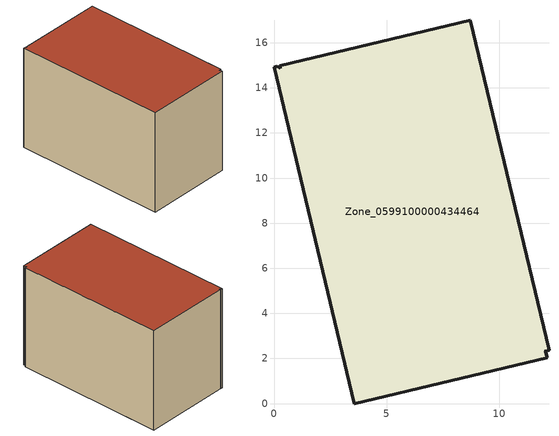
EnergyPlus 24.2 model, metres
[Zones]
Zone_0599100000434464
 floor ground (C_G): 12.06,2.28 12.12,2.04 3.55,0 0,14.91 0.15,14.95 0.27,14.88 0.25,14.97 8.71,16.99 12.2,2.37 12,2.32 z0
 wall outside (C_F): 0.27,14.88 0.15,14.95 0,14.91 3.55,0 12.12,2.04 12.06,2.28 12,2.32 12.2,2.37 8.71,16.99 0.25,14.97 0.27,14.88 z0:10.36
 roof outside (C_R): 12.12,2.04 12.06,2.28 12,2.32 12.2,2.37 8.71,16.99 0.25,14.97 0.27,14.88 0.15,14.95 0,14.91 3.55,0 z10.36
[BUILDING]
Pand.0599100000434464: North Axis=0; Terrain=City; Loads Convergence Tolerance Value=0.04; Temperature Convergence Tolerance Value=0.4; Solar Distribution=FullExterior; Maximum Number of Warmup Days=25; Minimum Number of Warmup Days=1
[Site:Location]
Rotterdam.The.Hague.AP_ZH_NLD Design_Conditions: Latitude=51.96; Longitude=4.45; Time Zone=1; Elevation=-4.5
[SITE:GROUNDTEMPERATURE:BUILDINGSURFACE]
18, 18, 18, 18, 18, 18, 18, 18, 18, 18, 18, 18
[MATERIAL] Thermal Absorptance=0.9; Solar Absorptance=0.7; Visible Absorptance=0.7
Name | Roughness | Thickness | Conductivity | Density | Specific Heat
G.D.2006-2014 | MediumSmooth | 0.15 | 0.06 | 540 | 1210
F.D.2006-2014 | Rough | 0.3 | 0.12 | 1920 | 840
R.D.2006-2014 | MediumRough | 0.2 | 0.08 | 1500 | 1000
[CONSTRUCTION]
C_G: G.D.2006-2014
C_F: F.D.2006-2014
C_R: R.D.2006-2014
[ZONE]
Zone_0599100000434464: Type=1; Multiplier=1; Ceiling Height=Autocalculate; Volume=Autocalculate; Floor Area=autocalculate; Part of Total Floor Area=Yes
[ZONEINFILTRATION:DESIGNFLOWRATE]
Infil_Zone_0599100000434464: Zone or ZoneList or Space or SpaceList=Zone_0599100000434464; Schedule=AlwaysOn; Design Flow Rate Calculation Method=Flow/Area; Flow Rate per Floor Area=0.0021; Constant Term Coefficient=1; Temperature Term Coefficient=0; Velocity Term Coefficient=0; Velocity Squared Term Coefficient=0
[HVACTEMPLATE:ZONE:IDEALLOADSAIRSYSTEM]
Zone_0599100000434464: Maximum Heating Supply Air Temperature=50; Minimum Cooling Supply Air Temperature=13; Maximum Heating Supply Air Humidity Ratio=0.0156; Minimum Cooling Supply Air Humidity Ratio=0.0077; Heating Limit=NoLimit; Cooling Limit=NoLimit; Dehumidification Control Type=ConstantSensibleHeatRatio; Cooling Sensible Heat Ratio=0.7; Dehumidification Setpoint=60; Humidification Control Type=None; Humidification Setpoint=30; Outdoor Air Method=None; Outdoor Air Flow Rate per Person=0.00944; Outdoor Air Flow Rate per Zone Floor Area=0; Outdoor Air Flow Rate per Zone=0; Demand Controlled Ventilation Type=None; Outdoor Air Economizer Type=NoEconomizer; Heat Recovery Type=None; Sensible Heat Recovery Effectiveness=0.7; Latent Heat Recovery Effectiveness=0.65
[ZONECONTROL:THERMOSTAT]
ThermostatControl_Zone_0599100000434464: Zone or ZoneList=Zone_0599100000434464; Control Type Schedule=DualSetpointControlType; Control 1=Thermostat_Zone_0599100000434464; Temperature Difference Between Cutout And Setpoint=0
[THERMOSTATSETPOINT:DUALSETPOINT]
Thermostat_Zone_0599100000434464: Heating Setpoint Temperature Schedule=HeatingSetpoint_Zone_0599100000434464; Cooling Setpoint Temperature Schedule=CoolingSetpoint_Zone_0599100000434464
[SCHEDULE:COMPACT]
HeatingSetpoint_Zone_0599100000434464: Through: 12/31, For: AllDays, Until: 24:00, 21
CoolingSetpoint_Zone_0599100000434464: Through: 12/31, For: AllDays, Until: 24:00, 24
DualSetpointControlType: Through: 12/31, For: AllDays, Until: 24:00, 4
AlwaysOn: Through: 12/31, For: AllDays, Until: 24:00, 1
